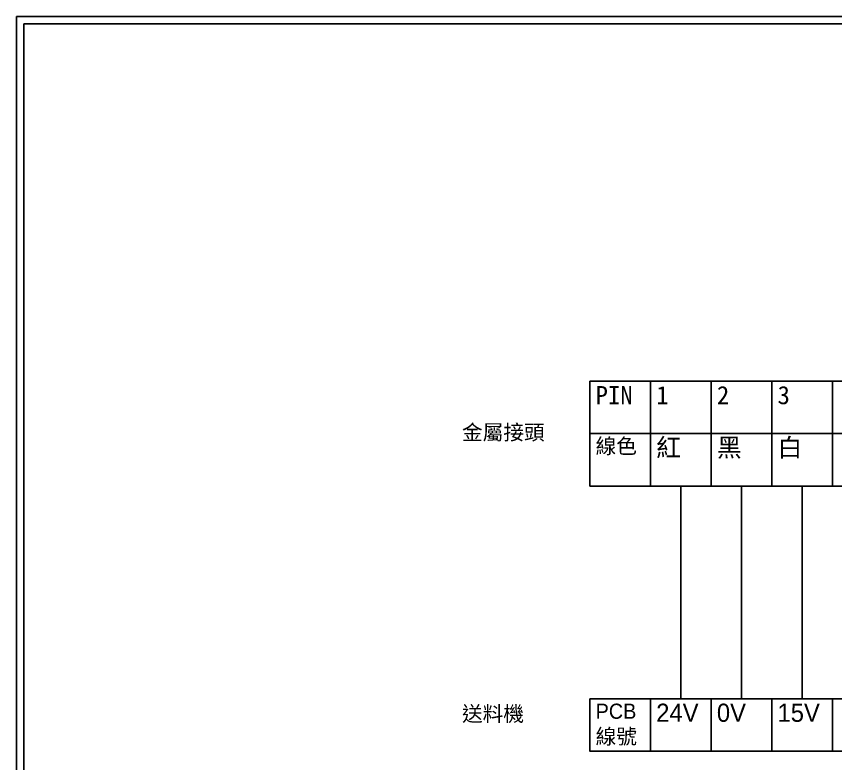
# Model space of a CAD drawing. Extents: x 627 to 914, y 3 to 207.
# Drawn here: x 627.2 to 762.4, y 83.6 to 207 of the extents above; entities that cross this region are included whole.
import ezdxf

# ---------------------------------------------------------------- set-up
doc = ezdxf.new("R2010")
doc.units = 0
doc.layers.get('0').update_dxf_attribs({"linetype": 'CONTINUOUS'})
doc.layers.add('圖框層', color=7, linetype='CONTINUOUS')
doc.layers.add('標尺寸層', color=3, linetype='CONTINUOUS')

msp = doc.modelspace()

# ---------------------------------------------------------------- linework, layer by layer
for points in [[(721.86, 146.73), (731.87, 146.73), (731.87, 138.07), (721.86, 138.07)], [(731.87, 146.73), (741.88, 146.73), (741.88, 138.07), (731.87, 138.07)], [(741.88, 146.73), (751.89, 146.73), (751.89, 138.07), (741.88, 138.07)], [(751.89, 146.73), (761.9, 146.73), (761.9, 138.07), (751.89, 138.07)], [(761.9, 146.73), (771.91, 146.73), (771.91, 138.07), (761.9, 138.07)], [(721.86, 138.07), (731.87, 138.07), (731.87, 129.4), (721.86, 129.4)], [(731.87, 138.07), (741.88, 138.07), (741.88, 129.4), (731.87, 129.4)], [(741.88, 138.07), (751.89, 138.07), (751.89, 129.4), (741.88, 129.4)], [(751.89, 138.07), (761.9, 138.07), (761.9, 129.4), (751.89, 129.4)], [(761.9, 138.07), (771.91, 138.07), (771.91, 129.4), (761.9, 129.4)], [(721.86, 94.28), (731.87, 94.28), (731.87, 85.62), (721.86, 85.62)], [(731.87, 94.28), (741.88, 94.28), (741.88, 85.62), (731.87, 85.62)], [(741.88, 94.28), (751.89, 94.28), (751.89, 85.62), (741.88, 85.62)], [(751.89, 94.28), (761.9, 94.28), (761.9, 85.62), (751.89, 85.62)], [(761.9, 94.28), (771.91, 94.28), (771.91, 85.62), (761.9, 85.62)]]:
    msp.add_lwpolyline(points, close=True)
at = {"layer": '圖框層', "color": 7}
for p, q in [((914.2, 206.97), (627.2, 206.97)), ((627.2, 3), (627.2, 206.97)), ((912.95, 205.72), (628.45, 205.72)), ((628.45, 4.25), (628.45, 205.72))]:
    msp.add_line(p, q, dxfattribs=at)
at = {"layer": '標尺寸層', "color": 0}
for p, q in [((736.88, 94.28), (736.88, 129.4)), ((746.89, 94.28), (746.89, 129.4)), ((756.9, 94.28), (756.9, 129.4))]:
    msp.add_line(p, q, dxfattribs=at)

# ---------------------------------------------------------------- texts
at = {"attachment_point": 1}
for s, insert, char_height, width in [('PIN', (722.8, 145.93), 3, 8.2913), ('1', (732.81, 145.93), 3, 8.2913), ('2', (742.82, 145.93), 3, 8.2913), ('3', (752.83, 145.93), 3, 8.2913), ('{\\fPMingLiU|b0|i0|c136|p18;金屬接頭}', (700.75, 139.53), 2.5, 19.5494), ('{\\fPMingLiU|b0|i0|c136|p18;線色}', (722.8, 137.27), 2.5, 8.2913), ('{\\fPMingLiU|b0|i0|c136|p18;紅}', (732.81, 137.27), 3, 8.2913), ('{\\fPMingLiU|b0|i0|c136|p18;黑}', (742.82, 137.27), 3, 8.2913), ('{\\fPMingLiU|b0|i0|c136|p18;白}', (752.83, 137.27), 3, 8.2913), ('{\\fPMingLiU|b0|i0|c136|p18;送料機}', (700.75, 93.06), 2.5, 19.5494), ('{\\fPMingLiU|b0|i0|c136|p18;PCB線號}', (722.8, 93.48), 2.5, 8.2913), ('{\\fPMingLiU|b0|i0|c136|p18;24V}', (732.81, 93.48), 3, 8.2913), ('{\\fPMingLiU|b0|i0|c136|p18;0V}', (742.82, 93.48), 3, 8.2913), ('{\\fPMingLiU|b0|i0|c136|p18;15V}', (752.83, 93.48), 3, 8.2913)]:
    msp.add_mtext(s, dxfattribs=dict(at, insert=insert, char_height=char_height, width=width))

doc.saveas('drawing.dxf')
